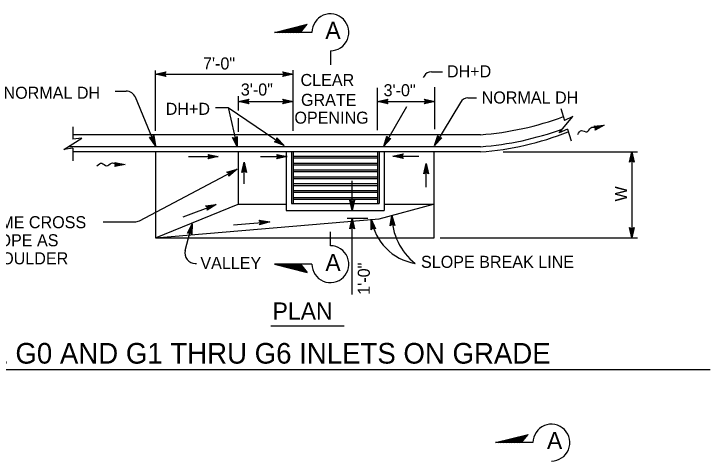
# Model space of a CAD drawing. Extents: x -894 to 866, y -476 to 714.
# Drawn here: x -681.2 to -276.4, y 154.5 to 414.4 of the extents above; entities that cross this region are included whole.
import ezdxf

# ---------------------------------------------------------------- set-up
doc = ezdxf.new("R2010")
doc.units = 0
for name, color, linetype in [('22 Misc Cnst Det', 7, 'Continuous'), ('56 Stage 3 Anno', 7, 'Continuous'), ('57 Undefined', 7, 'Continuous'), ('60 Nongeo Data', 7, 'Continuous')]:
    doc.layers.add(name, color=color, linetype=linetype)

msp = doc.modelspace()

# ---------------------------------------------------------------- linework, layer by layer
at = {"layer": '22 Misc Cnst Det'}
for p, q in [((-529.61, 403.73), (-510.66, 408.56)), ((-528.06, 403.73), (-511.07, 408.06)), ((-526.5, 403.73), (-511.47, 407.56)), ((-524.94, 403.73), (-511.88, 407.06)), ((-523.38, 403.73), (-512.29, 406.55)), ((-521.82, 403.73), (-512.69, 406.05)), ((-520.26, 403.73), (-513.1, 405.55)), ((-518.7, 403.73), (-513.5, 405.05)), ((-514.58, 403.73), (-510.66, 408.56)), ((-507.91, 403.73), (-529.61, 403.73)), ((-517.15, 403.73), (-513.91, 404.55)), ((-515.59, 403.73), (-514.31, 404.05)), ((-497.19, 393.01), (-497.19, 384.86)), ((-497.19, 279.69), (-497.19, 287.84)), ((-529.61, 268.98), (-510.66, 264.15)), ((-507.91, 268.98), (-529.61, 268.98)), ((-528.05, 268.98), (-511.07, 264.65)), ((-526.5, 268.98), (-511.47, 265.15)), ((-524.94, 268.98), (-511.88, 265.65)), ((-523.38, 268.98), (-512.29, 266.15)), ((-521.82, 268.98), (-512.69, 266.65)), ((-520.26, 268.98), (-513.1, 267.15)), ((-518.7, 268.98), (-513.5, 267.65)), ((-517.15, 268.98), (-513.91, 268.15)), ((-515.59, 268.98), (-514.31, 268.65)), ((-514.58, 268.98), (-510.66, 264.15)), ((-401.11, 165.23), (-382.17, 170.06)), ((-386.08, 165.23), (-382.17, 170.06)), ((-399.56, 165.23), (-382.57, 169.56)), ((-398, 165.23), (-382.98, 169.06)), ((-396.44, 165.23), (-383.38, 168.56)), ((-394.88, 165.23), (-383.79, 168.06)), ((-393.32, 165.23), (-384.19, 167.56)), ((-391.77, 165.23), (-384.6, 167.06)), ((-390.21, 165.23), (-385.01, 166.56)), ((-388.65, 165.23), (-385.41, 166.06)), ((-379.41, 165.23), (-401.11, 165.23)), ((-387.09, 165.23), (-385.82, 165.56))]:
    msp.add_line(p, q, dxfattribs=at)
for centre, start, end in [((-497.19, 403.73), 269.9995, 180), ((-497.19, 268.98), 180, 90.0005), ((-368.69, 165.23), 269.9995, 180)]:
    msp.add_arc(centre, 10.72, start, end, dxfattribs=at)
at = {"layer": '56 Stage 3 Anno'}
for p, q in [((-598.87, 346.4), (-598.87, 381.48)), ((-598.87, 379.41), (-592.87, 380.74)), ((-592.87, 380.74), (-593.67, 379.41)), ((-592.87, 380.74), (-592.87, 380.74)), ((-524.07, 379.41), (-524.87, 380.75)), ((-524.87, 380.75), (-524.87, 380.75)), ((-524.87, 380.75), (-518.87, 379.41)), ((-518.87, 346.5), (-518.87, 381.7)), ((-438.4, 380.77), (-431.99, 380.77)), ((-598.87, 379.41), (-518.87, 379.41)), ((-592.87, 378.07), (-598.87, 379.41)), ((-598.87, 379.41), (-598.87, 379.41)), ((-593.09, 378.43), (-597.49, 379.41)), ((-597.48, 379.42), (-593.1, 380.38)), ((-596.11, 379.41), (-593.28, 380.04)), ((-593.32, 378.79), (-596.11, 379.41)), ((-594.72, 379.41), (-593.52, 379.68)), ((-593.5, 379.13), (-594.72, 379.41)), ((-593.67, 379.41), (-592.87, 378.07)), ((-592.87, 378.07), (-592.87, 378.07)), ((-518.87, 379.41), (-524.87, 378.08)), ((-524.87, 378.08), (-524.07, 379.41)), ((-524.87, 378.08), (-524.87, 378.08)), ((-524.65, 380.4), (-520.25, 379.41)), ((-520.26, 379.41), (-524.63, 378.44)), ((-521.63, 379.41), (-524.46, 378.79)), ((-524.42, 380.04), (-521.63, 379.41)), ((-524.24, 379.69), (-523.01, 379.42)), ((-523.01, 379.42), (-524.22, 379.15)), ((-518.87, 379.41), (-518.87, 379.41)), ((-442.69, 378.35), (-443.23, 377.41)), ((-622.24, 369.52), (-615.99, 369.52)), ((-469.87, 346.92), (-469.87, 371.45)), ((-436.51, 347.44), (-436.51, 371.86)), ((-598.86, 337.76), (-610.54, 366.05)), ((-550.68, 358.36), (-550.68, 366.7)), ((-550.58, 363.5), (-544.58, 364.83)), ((-549.19, 363.51), (-544.81, 364.47)), ((-544.58, 364.83), (-545.38, 363.5)), ((-544.58, 364.83), (-544.58, 364.83)), ((-524.07, 363.5), (-524.87, 364.84)), ((-524.87, 364.84), (-524.87, 364.84)), ((-524.87, 364.84), (-518.87, 363.5)), ((-524.65, 364.49), (-520.25, 363.5)), ((-469.87, 363.5), (-463.87, 364.83)), ((-468.48, 363.51), (-464.1, 364.47)), ((-463.87, 364.83), (-464.67, 363.5)), ((-463.87, 364.83), (-463.87, 364.83)), ((-441.71, 363.5), (-442.51, 364.84)), ((-442.51, 364.84), (-442.51, 364.84)), ((-442.51, 364.84), (-436.51, 363.5)), ((-442.29, 364.49), (-437.89, 363.5)), ((-417.18, 365.58), (-412.15, 365.58)), ((-550.58, 363.5), (-518.87, 363.5)), ((-544.58, 362.16), (-550.58, 363.5)), ((-550.58, 363.5), (-550.58, 363.5)), ((-544.8, 362.52), (-549.2, 363.5)), ((-547.82, 363.5), (-544.99, 364.13)), ((-545.03, 362.88), (-547.82, 363.5)), ((-546.44, 363.5), (-545.23, 363.77)), ((-545.21, 363.22), (-546.44, 363.5)), ((-545.38, 363.5), (-544.58, 362.16)), ((-544.58, 362.16), (-544.58, 362.16)), ((-518.87, 363.5), (-524.87, 362.17)), ((-524.87, 362.17), (-524.07, 363.5)), ((-524.87, 362.17), (-524.87, 362.17)), ((-520.26, 363.5), (-524.63, 362.53)), ((-521.63, 363.5), (-524.46, 362.88)), ((-524.42, 364.13), (-521.63, 363.5)), ((-524.24, 363.78), (-523.01, 363.51)), ((-523.01, 363.51), (-524.22, 363.24)), ((-518.87, 363.5), (-518.87, 363.5)), ((-469.87, 363.5), (-436.51, 363.5)), ((-463.87, 362.16), (-469.87, 363.5)), ((-469.87, 363.5), (-469.87, 363.5)), ((-464.09, 362.52), (-468.49, 363.5)), ((-467.11, 363.5), (-464.28, 364.13)), ((-464.32, 362.88), (-467.11, 363.5)), ((-452.94, 360.46), (-466.09, 337.49)), ((-465.72, 363.5), (-464.52, 363.77)), ((-464.5, 363.22), (-465.72, 363.5)), ((-464.67, 363.5), (-463.87, 362.16)), ((-463.87, 362.16), (-463.87, 362.16)), ((-436.51, 363.5), (-442.51, 362.17)), ((-442.51, 362.17), (-441.71, 363.5)), ((-442.51, 362.17), (-442.51, 362.17)), ((-437.9, 363.5), (-442.27, 362.53)), ((-439.27, 363.5), (-442.1, 362.88)), ((-442.06, 364.13), (-439.27, 363.5)), ((-441.88, 363.78), (-440.65, 363.51)), ((-440.65, 363.51), (-441.86, 363.24)), ((-421.6, 362.93), (-436.74, 337.88)), ((-436.51, 363.5), (-436.51, 363.5)), ((-563.89, 360.1), (-556.54, 360.1)), ((-556.54, 360.1), (-551.4, 337.09)), ((-556.54, 360.1), (-524.02, 337.88)), ((-550.68, 345.81), (-550.68, 353.86)), ((-598.86, 337.76), (-602.38, 342.8)), ((-602.38, 342.8), (-602.38, 342.8)), ((-602.38, 342.8), (-600.84, 342.57)), ((-599.39, 339.04), (-601.95, 342.72)), ((-599.91, 340.31), (-601.57, 342.69)), ((-600.43, 341.59), (-601.14, 342.61)), ((-600.84, 342.57), (-599.91, 343.82)), ((-600.65, 342.83), (-600.43, 341.59)), ((-600.4, 343.13), (-599.91, 340.31)), ((-600.15, 343.48), (-599.38, 339.04)), ((-599.91, 343.82), (-599.91, 343.82)), ((-599.91, 343.82), (-598.86, 337.76)), ((-551.4, 337.09), (-554, 342.66)), ((-554, 342.66), (-554, 342.66)), ((-554, 342.66), (-552.53, 342.17)), ((-551.7, 338.45), (-553.6, 342.51)), ((-552, 339.79), (-553.23, 342.41)), ((-552.3, 341.14), (-552.82, 342.26)), ((-552.53, 342.17), (-551.4, 343.24)), ((-552.3, 342.4), (-552.3, 341.14)), ((-552, 342.64), (-552, 339.79)), ((-551.7, 342.95), (-551.7, 338.44)), ((-551.4, 343.24), (-551.4, 343.24)), ((-551.4, 343.24), (-551.4, 337.09)), ((-529.73, 340.17), (-528.31, 340.82)), ((-524.02, 337.88), (-529.73, 340.17)), ((-529.73, 340.17), (-529.73, 340.17)), ((-525.17, 338.67), (-529.33, 340.34)), ((-526.3, 339.45), (-528.99, 340.52)), ((-527.44, 340.23), (-528.59, 340.69)), ((-528.31, 340.82), (-528.22, 342.38)), ((-528.3, 341.15), (-527.44, 340.23)), ((-528.25, 341.53), (-526.3, 339.45)), ((-528.24, 341.96), (-525.16, 338.66)), ((-528.22, 342.38), (-528.22, 342.38)), ((-528.22, 342.38), (-524.02, 337.88)), ((-466.09, 337.49), (-464.27, 343.36)), ((-461.95, 342.03), (-466.09, 337.49)), ((-465.41, 338.7), (-464.07, 342.97)), ((-462.37, 342.02), (-465.41, 338.69)), ((-464.72, 339.88), (-463.86, 342.65)), ((-462.79, 341.99), (-464.72, 339.88)), ((-464.27, 343.36), (-464.27, 343.36)), ((-464.27, 343.36), (-463.51, 342)), ((-464.03, 341.08), (-463.66, 342.26)), ((-463.18, 342.01), (-464.03, 341.08)), ((-463.51, 342), (-461.95, 342.03)), ((-461.95, 342.03), (-461.95, 342.03)), ((-436.74, 337.88), (-434.77, 343.71)), ((-432.48, 342.33), (-436.74, 337.88)), ((-436.02, 339.08), (-434.58, 343.32)), ((-432.9, 342.33), (-436.02, 339.07)), ((-435.3, 340.25), (-434.38, 342.99)), ((-433.33, 342.31), (-435.3, 340.25)), ((-434.77, 343.71), (-434.77, 343.71)), ((-434.77, 343.71), (-434.05, 342.34)), ((-434.59, 341.43), (-434.19, 342.6)), ((-433.72, 342.34), (-434.59, 341.43)), ((-434.05, 342.34), (-432.48, 342.33)), ((-432.48, 342.33), (-432.48, 342.33)), ((-598.86, 337.76), (-598.86, 337.76)), ((-551.4, 337.09), (-551.4, 337.09)), ((-524.02, 337.88), (-524.02, 337.88)), ((-466.09, 337.49), (-466.09, 337.49)), ((-436.74, 337.88), (-436.74, 337.88)), ((-567.53, 331.47), (-568.33, 332.81)), ((-568.33, 332.81), (-568.33, 332.81)), ((-568.33, 332.81), (-562.33, 331.47)), ((-568.11, 332.45), (-563.71, 331.47)), ((-567.88, 332.09), (-565.09, 331.47)), ((-527.52, 331.47), (-528.32, 332.81)), ((-528.32, 332.81), (-528.32, 332.81)), ((-528.32, 332.81), (-522.32, 331.47)), ((-528.1, 332.45), (-523.7, 331.47)), ((-527.87, 332.09), (-525.08, 331.47)), ((-460.78, 331.72), (-454.78, 333.05)), ((-459.39, 331.73), (-455.02, 332.69)), ((-458.02, 331.72), (-455.2, 332.35)), ((-456.64, 331.72), (-455.43, 331.99)), ((-454.78, 333.05), (-455.58, 331.72)), ((-454.78, 333.05), (-454.78, 333.05)), ((-396.64, 334.23), (-318.6, 334.23)), ((-323.33, 328.23), (-321.99, 334.23)), ((-323.33, 328.23), (-321.99, 334.23)), ((-322.97, 328.44), (-321.99, 332.85)), ((-322.97, 328.44), (-321.99, 332.85)), ((-321.99, 334.23), (-321.99, 284.25)), ((-321.99, 334.23), (-321.99, 334.23)), ((-321.99, 334.23), (-320.66, 328.23)), ((-321.99, 334.23), (-321.99, 334.23)), ((-321.99, 334.23), (-320.66, 328.23)), ((-321.98, 332.84), (-321.02, 328.46)), ((-321.98, 332.84), (-321.02, 328.46)), ((-579.64, 331.47), (-562.33, 331.47)), ((-562.33, 331.47), (-568.33, 330.14)), ((-568.33, 330.14), (-567.53, 331.47)), ((-568.33, 330.14), (-568.33, 330.14)), ((-563.72, 331.46), (-568.09, 330.49)), ((-565.09, 331.47), (-567.91, 330.84)), ((-567.7, 331.74), (-566.47, 331.47)), ((-566.47, 331.47), (-567.68, 331.2)), ((-562.33, 331.47), (-562.33, 331.47)), ((-548.71, 322.27), (-547.37, 328.27)), ((-547.37, 315.61), (-547.37, 328.27)), ((-547.37, 328.27), (-547.37, 328.27)), ((-547.37, 328.27), (-546.04, 322.27)), ((-537.78, 331.47), (-522.32, 331.47)), ((-522.32, 331.47), (-528.32, 330.14)), ((-528.32, 330.14), (-527.52, 331.47)), ((-528.32, 330.14), (-528.32, 330.14)), ((-523.71, 331.46), (-528.08, 330.49)), ((-525.08, 331.47), (-527.9, 330.84)), ((-527.69, 331.74), (-526.46, 331.47)), ((-526.46, 331.47), (-527.67, 331.2)), ((-522.32, 331.47), (-522.32, 331.47)), ((-460.78, 331.72), (-445.8, 331.72)), ((-454.78, 330.38), (-460.78, 331.72)), ((-460.78, 331.72), (-460.78, 331.72)), ((-455, 330.74), (-459.4, 331.72)), ((-455.23, 331.1), (-458.02, 331.72)), ((-455.41, 331.45), (-456.64, 331.72)), ((-455.58, 331.72), (-454.78, 330.38)), ((-454.78, 330.38), (-454.78, 330.38)), ((-321.99, 329.03), (-323.33, 328.23)), ((-321.99, 329.03), (-323.33, 328.23)), ((-323.33, 328.23), (-323.33, 328.23)), ((-323.33, 328.23), (-323.33, 328.23)), ((-322.61, 328.68), (-321.99, 331.47)), ((-322.61, 328.68), (-321.99, 331.47)), ((-322.27, 328.85), (-321.99, 330.08)), ((-322.27, 328.85), (-321.99, 330.08)), ((-321.99, 331.47), (-321.36, 328.64)), ((-321.99, 331.47), (-321.36, 328.64)), ((-321.99, 330.08), (-321.72, 328.88)), ((-321.99, 330.08), (-321.72, 328.88)), ((-320.66, 328.23), (-321.99, 329.03)), ((-320.66, 328.23), (-321.99, 329.03)), ((-320.66, 328.23), (-320.66, 328.23)), ((-320.66, 328.23), (-320.66, 328.23)), ((-608.24, 294.21), (-551.46, 324.13)), ((-557.39, 322.52), (-551.46, 324.13)), ((-557.39, 322.52), (-551.46, 324.13)), ((-551.46, 324.13), (-556.15, 320.15)), ((-551.46, 324.13), (-556.15, 320.15)), ((-551.46, 324.13), (-551.46, 324.13)), ((-551.46, 324.13), (-551.46, 324.13)), ((-548.35, 322.49), (-547.37, 326.89)), ((-547.99, 322.72), (-547.37, 325.51)), ((-547.65, 322.9), (-547.37, 324.13)), ((-547.37, 326.88), (-546.4, 322.51)), ((-547.37, 325.51), (-546.74, 322.69)), ((-547.37, 324.13), (-547.1, 322.92)), ((-442.77, 321.5), (-441.43, 327.5)), ((-442.42, 321.72), (-441.43, 326.12)), ((-442.06, 321.95), (-441.44, 324.74)), ((-441.44, 324.74), (-440.81, 321.91)), ((-441.43, 313.81), (-441.43, 327.5)), ((-441.43, 327.5), (-441.43, 327.5)), ((-441.43, 327.5), (-440.1, 321.5)), ((-441.43, 326.11), (-440.46, 321.73)), ((-556.06, 321.7), (-557.39, 322.52)), ((-557.39, 322.52), (-557.39, 322.52)), ((-556.06, 321.7), (-557.39, 322.52)), ((-557.39, 322.52), (-557.39, 322.52)), ((-557.03, 322.3), (-552.68, 323.49)), ((-557.03, 322.3), (-552.68, 323.49)), ((-556.66, 322.09), (-553.9, 322.84)), ((-556.66, 322.09), (-553.9, 322.84)), ((-556.34, 321.87), (-555.13, 322.2)), ((-556.34, 321.87), (-555.13, 322.2)), ((-556.15, 320.15), (-556.06, 321.7)), ((-556.15, 320.15), (-556.06, 321.7)), ((-556.15, 320.16), (-556.15, 320.16)), ((-556.15, 320.16), (-556.15, 320.16)), ((-552.69, 323.48), (-556.11, 320.58)), ((-552.69, 323.48), (-556.11, 320.58)), ((-553.9, 322.84), (-556.11, 320.97)), ((-553.9, 322.84), (-556.11, 320.97)), ((-555.13, 322.2), (-556.07, 321.4)), ((-555.13, 322.2), (-556.07, 321.4)), ((-547.37, 323.07), (-548.71, 322.27)), ((-548.71, 322.27), (-548.71, 322.27)), ((-546.04, 322.27), (-547.37, 323.07)), ((-546.04, 322.27), (-546.04, 322.27)), ((-441.43, 322.3), (-442.77, 321.5)), ((-442.77, 321.5), (-442.77, 321.5)), ((-441.71, 322.13), (-441.44, 323.36)), ((-441.44, 323.36), (-441.17, 322.15)), ((-440.1, 321.5), (-441.43, 322.3)), ((-440.1, 321.5), (-440.1, 321.5)), ((-484.57, 300.23), (-484.57, 317.38)), ((-582.78, 296.52), (-563.62, 303.74)), ((-569.71, 302.88), (-563.62, 303.74)), ((-563.62, 303.74), (-568.77, 300.38)), ((-563.62, 303.74), (-563.62, 303.74)), ((-484.57, 300.23), (-485.9, 306.23)), ((-485.9, 306.23), (-485.9, 306.23)), ((-485.9, 306.23), (-484.57, 305.43)), ((-484.57, 301.62), (-485.54, 306)), ((-484.57, 303), (-485.19, 305.82)), ((-484.56, 304.38), (-484.83, 305.59)), ((-484.57, 305.43), (-483.23, 306.23)), ((-483.23, 306.23), (-484.57, 300.23)), ((-483.58, 306.02), (-484.57, 301.61)), ((-483.94, 305.78), (-484.57, 303)), ((-484.29, 305.61), (-484.56, 304.38)), ((-483.23, 306.23), (-483.23, 306.23)), ((-568.49, 301.91), (-569.71, 302.88)), ((-569.71, 302.88), (-569.71, 302.88)), ((-569.38, 302.62), (-564.91, 303.25)), ((-569.04, 302.37), (-566.21, 302.77)), ((-568.77, 300.38), (-568.49, 301.91)), ((-568.77, 300.38), (-568.77, 300.38)), ((-568.75, 302.1), (-567.5, 302.28)), ((-564.92, 303.25), (-568.67, 300.8)), ((-566.21, 302.77), (-568.63, 301.18)), ((-567.5, 302.28), (-568.54, 301.6)), ((-484.57, 300.23), (-484.57, 300.23)), ((-487.38, 295.68), (-475.46, 295.68)), ((-485.91, 289.57), (-484.57, 295.57)), ((-484.57, 251.3), (-484.57, 295.57)), ((-484.57, 295.57), (-484.57, 295.57)), ((-484.57, 295.57), (-483.24, 289.57)), ((-462.39, 291.25), (-461.53, 297.34)), ((-462.05, 291.5), (-461.42, 295.97)), ((-461.53, 297.34), (-461.53, 297.34)), ((-461.53, 297.34), (-459.73, 291.47)), ((-461.41, 295.96), (-460.11, 291.67)), ((-629.24, 293.52), (-611.04, 293.52)), ((-581.56, 276.95), (-577.47, 292.37)), ((-580.3, 286.92), (-577.47, 292.37)), ((-577.47, 292.37), (-577.72, 286.23)), ((-577.47, 292.37), (-577.47, 292.37)), ((-553.52, 291.82), (-532.47, 293.67)), ((-537.65, 293.21), (-538.56, 294.48)), ((-538.56, 294.48), (-538.56, 294.48)), ((-538.56, 294.48), (-532.47, 293.67)), ((-532.47, 293.67), (-538.33, 291.82)), ((-538.33, 291.82), (-537.65, 293.21)), ((-538.33, 291.82), (-538.33, 291.82)), ((-538.31, 294.14), (-533.84, 293.55)), ((-533.85, 293.54), (-538.12, 292.2)), ((-538.05, 293.8), (-535.22, 293.43)), ((-535.22, 293.43), (-537.98, 292.56)), ((-537.84, 293.47), (-536.59, 293.31)), ((-536.59, 293.31), (-537.78, 292.94)), ((-532.47, 293.67), (-532.47, 293.67)), ((-485.55, 289.79), (-484.57, 294.19)), ((-485.19, 290.02), (-484.57, 292.81)), ((-484.85, 290.2), (-484.57, 291.43)), ((-484.57, 292.81), (-483.94, 289.98)), ((-484.57, 291.43), (-484.3, 290.22)), ((-484.56, 294.18), (-483.6, 289.81)), ((-473.48, 289.02), (-473.38, 295.17)), ((-473.38, 295.17), (-473.38, 295.17)), ((-473.38, 295.17), (-470.87, 289.56)), ((-473.18, 289.31), (-473.1, 293.82)), ((-473.1, 293.81), (-471.27, 289.72)), ((-472.87, 289.61), (-472.83, 292.47)), ((-472.83, 292.47), (-471.64, 289.82)), ((-461.12, 292.16), (-462.39, 291.25)), ((-461.71, 291.76), (-461.31, 294.59)), ((-461.38, 291.96), (-461.2, 293.21)), ((-461.31, 294.59), (-460.46, 291.82)), ((-461.2, 293.21), (-460.84, 292.03)), ((-459.73, 291.47), (-461.12, 292.16)), ((-459.73, 291.47), (-459.73, 291.47)), ((-579.9, 287.03), (-577.82, 291.04)), ((-579.49, 287.17), (-578.18, 289.7)), ((-579.11, 287.25), (-578.53, 288.37)), ((-578.53, 288.37), (-578.58, 287.13)), ((-578.18, 289.7), (-578.3, 286.81)), ((-577.82, 291.03), (-578.01, 286.55)), ((-484.57, 290.37), (-485.91, 289.57)), ((-485.91, 289.57), (-485.91, 289.57)), ((-483.24, 289.57), (-484.57, 290.37)), ((-483.24, 289.57), (-483.24, 289.57)), ((-472.33, 290.08), (-473.48, 289.02)), ((-473.48, 289.02), (-473.48, 289.02)), ((-472.57, 289.85), (-472.55, 291.11)), ((-472.55, 291.11), (-472.04, 289.98)), ((-470.87, 289.56), (-472.33, 290.08)), ((-470.87, 289.56), (-470.87, 289.56)), ((-462.39, 291.25), (-462.39, 291.25)), ((-321.99, 284.25), (-323.32, 290.25)), ((-323.32, 290.25), (-323.32, 290.25)), ((-323.32, 290.25), (-321.99, 289.45)), ((-321.99, 284.25), (-323.32, 290.25)), ((-323.32, 290.25), (-323.32, 290.25)), ((-323.32, 290.25), (-321.99, 289.45)), ((-321.99, 285.64), (-322.96, 290.01)), ((-321.99, 285.64), (-322.96, 290.01)), ((-321.99, 287.01), (-322.61, 289.84)), ((-321.99, 287.01), (-322.61, 289.84)), ((-321.98, 288.39), (-322.25, 289.6)), ((-321.98, 288.39), (-322.25, 289.6)), ((-321.99, 289.45), (-320.65, 290.25)), ((-320.65, 290.25), (-321.99, 284.25)), ((-321.99, 289.45), (-320.65, 290.25)), ((-320.65, 290.25), (-321.99, 284.25)), ((-321, 290.03), (-321.99, 285.63)), ((-321, 290.03), (-321.99, 285.63)), ((-321.36, 289.8), (-321.99, 287.01)), ((-321.36, 289.8), (-321.99, 287.01)), ((-321.71, 289.62), (-321.98, 288.39)), ((-321.71, 289.62), (-321.98, 288.39)), ((-320.65, 290.25), (-320.65, 290.25)), ((-320.65, 290.25), (-320.65, 290.25)), ((-578.8, 287.35), (-580.3, 286.92)), ((-580.3, 286.92), (-580.3, 286.92)), ((-577.72, 286.23), (-578.8, 287.35)), ((-577.72, 286.23), (-577.72, 286.23)), ((-433.45, 284.25), (-318.6, 284.25)), ((-321.99, 284.25), (-321.99, 284.25)), ((-321.99, 284.25), (-321.99, 284.25)), ((-575.76, 269.41), (-574.98, 269.41))]:
    msp.add_line(p, q, dxfattribs=at)
for centre, radius, start, end in [((-438.4, 375.77), 5, 90, 148.9044), ((-615.99, 363.52), 6, 22.4484, 90), ((-417.18, 360.58), 5, 90, 151.9669), ((-425.22, 297.78), 36.33, 180.8404, 231.2722), ((-611.04, 299.52), 6, 270, 297.7839), ((-442.84, 299.92), 30.91, 188.8292, 260.495), ((-575.76, 275.41), 6, 165.1302, 270)]:
    msp.add_arc(centre, radius, start, end, dxfattribs=at)
at = {"layer": '57 Undefined'}
for p, q in [((-531.74, 233.09), (-489.14, 233.09)), ((-276.43, 207.61), (-728.64, 207.61))]:
    msp.add_line(p, q, dxfattribs=at)
at = {"layer": '60 Nongeo Data'}
for p, q in [((-363.15, 359.42), (-360.98, 352.54)), ((-646.9, 348.81), (-646.9, 341.6)), ((-344.02, 349.23), (-337.93, 349.84)), ((-342.91, 348.32), (-344.02, 349.23)), ((-343.69, 348.96), (-339.4, 349.39)), ((-343.37, 348.69), (-340.86, 348.94)), ((-337.93, 349.84), (-343.32, 346.93)), ((-343.32, 346.93), (-342.91, 348.32)), ((-339.4, 349.39), (-343.19, 347.35)), ((-340.86, 348.94), (-343.07, 347.75)), ((-343.04, 348.42), (-342.32, 348.49)), ((-342.32, 348.49), (-342.94, 348.16)), ((-342.91, 348.32), (-342.91, 348.32)), ((-337.93, 349.84), (-337.93, 349.84)), ((-409.87, 344.25), (-646.87, 344.25)), ((-359.41, 347.53), (-357.25, 340.64)), ((-343.32, 346.93), (-343.32, 346.93)), ((-409.87, 337.25), (-649.66, 337.25)), ((-646.9, 336.35), (-646.9, 329.13)), ((-409.87, 334.25), (-646.87, 334.25)), ((-598.87, 334.25), (-598.87, 284.25)), ((-550.87, 334.25), (-550.87, 303.85)), ((-522.87, 334.25), (-522.87, 300.23)), ((-519.87, 334.25), (-519.87, 304.25)), ((-518.87, 334.25), (-518.87, 304.25)), ((-469.87, 334.25), (-469.87, 304.25)), ((-468.87, 334.25), (-468.87, 304.25)), ((-465.87, 334.25), (-465.87, 300.23)), ((-436.87, 284.25), (-436.87, 334.25)), ((-622.49, 328.13), (-616.49, 326.93)), ((-621.69, 326.93), (-622.49, 328.13)), ((-518.87, 331.78), (-469.87, 331.78)), ((-518.87, 330.78), (-469.87, 330.78)), ((-616.49, 326.93), (-622.49, 325.73)), ((-622.49, 325.73), (-621.69, 326.93)), ((-622.49, 325.73), (-622.49, 325.73)), ((-622.25, 327.77), (-618.02, 326.92)), ((-618.02, 326.92), (-622.24, 326.08)), ((-622.02, 327.42), (-619.55, 326.93)), ((-619.55, 326.92), (-622.01, 326.43)), ((-621.78, 327.07), (-621.08, 326.92)), ((-621.08, 326.92), (-621.76, 326.79)), ((-621.69, 326.93), (-621.69, 326.93)), ((-616.49, 326.93), (-616.49, 326.93)), ((-518.87, 327.78), (-469.87, 327.78)), ((-518.87, 326.78), (-469.87, 326.78)), ((-518.87, 323.78), (-469.87, 323.78)), ((-518.87, 322.78), (-469.87, 322.78)), ((-518.87, 319.78), (-469.87, 319.78)), ((-518.87, 318.78), (-469.87, 318.78)), ((-518.87, 315.78), (-469.87, 315.78)), ((-518.87, 314.78), (-469.87, 314.78)), ((-518.87, 311.78), (-469.87, 311.78)), ((-518.87, 310.78), (-469.87, 310.78)), ((-518.83, 307.78), (-469.87, 307.78)), ((-598.87, 284.25), (-550.87, 303.85)), ((-550.87, 303.85), (-522.87, 303.85)), ((-519.87, 304.25), (-488.32, 304.25)), ((-518.87, 306.78), (-469.87, 306.78)), ((-488.32, 304.25), (-468.87, 304.25)), ((-468.87, 295.25), (-437.29, 303.85)), ((-465.87, 303.85), (-437.32, 303.85)), ((-522.87, 300.23), (-465.87, 300.23)), ((-598.87, 284.25), (-468.87, 295.25)), ((-598.87, 284.25), (-436.87, 284.25))]:
    msp.add_line(p, q, dxfattribs=at)
for points in [[(-359.41, 347.53), (-364.22, 345.33), (-356.17, 354.73), (-360.98, 352.54)], [(-646.9, 336.35), (-652.15, 335.69), (-641.65, 342.25), (-646.9, 341.6)]]:
    msp.add_lwpolyline(points, dxfattribs=at)
for centre, end in [((-422.97, 520.01), 290.3501), ((-423.01, 513.01), 290.1344), ((-423.01, 510.01), 291.3367)]:
    msp.add_arc(centre, 176.25, 274.2764, end, dxfattribs=at)
for points in [[(-353.38, 344.28), (-351.17, 346.63), (-348.03, 345.91), (-345.82, 348.26), (-342.91, 348.32)], [(-632.89, 326.13), (-630.09, 327.73), (-627.29, 326.13), (-624.49, 327.73), (-621.69, 326.93)]]:
    msp.add_spline(points, degree=3, dxfattribs=at)

# ---------------------------------------------------------------- texts
at = {"layer": '56 Stage 3 Anno'}
for p in [(-500.13, 399.86), (-500.11, 264.93), (-371.28, 161.46)]:
    msp.add_text('A', height=10, dxfattribs=at).set_placement(p)
at = {"layer": '57 Undefined'}
for s, height, p in [('7\'-0"', 7, (-571.23, 382.14)), ('DH+D', 7, (-429.4, 377.58)), ('CLEAR', 7, (-514.53, 372.54)), ('3\'-0"', 7, (-549.25, 367)), ('3\'-0"', 7, (-466.25, 366.6)), ('NORMAL DH', 7, (-687.22, 365.11)), ('NORMAL DH', 7, (-409.23, 362.37)), ('GRATE', 7, (-514.27, 360.99)), ('DH+D', 7, (-592.93, 355.78)), ('OPENING', 7, (-518.08, 350.64)), ('SAME CROSS', 7, (-701.59, 289.87)), ('SLOPE AS', 7, (-701.59, 279.37)), ('SHOULDER', 7, (-701.59, 268.87)), ('VALLEY', 7, (-572.77, 266.19)), ('SLOPE BREAK LINE', 7, (-444.49, 266.83)), ('PLAN', 10, (-530.81, 236.7)), ('TYPE G0 AND G1 THRU G6 INLETS ON GRADE', 12, (-726.67, 211.17))]:
    msp.add_text(s, height=height, dxfattribs=at).set_placement(p)
for s, p in [('W', (-324.78, 305.41)), ('1\'-0"', (-474.26, 251.21))]:
    msp.add_text(s, height=7, rotation=90, dxfattribs=at).set_placement(p)

doc.saveas('drawing.dxf')
